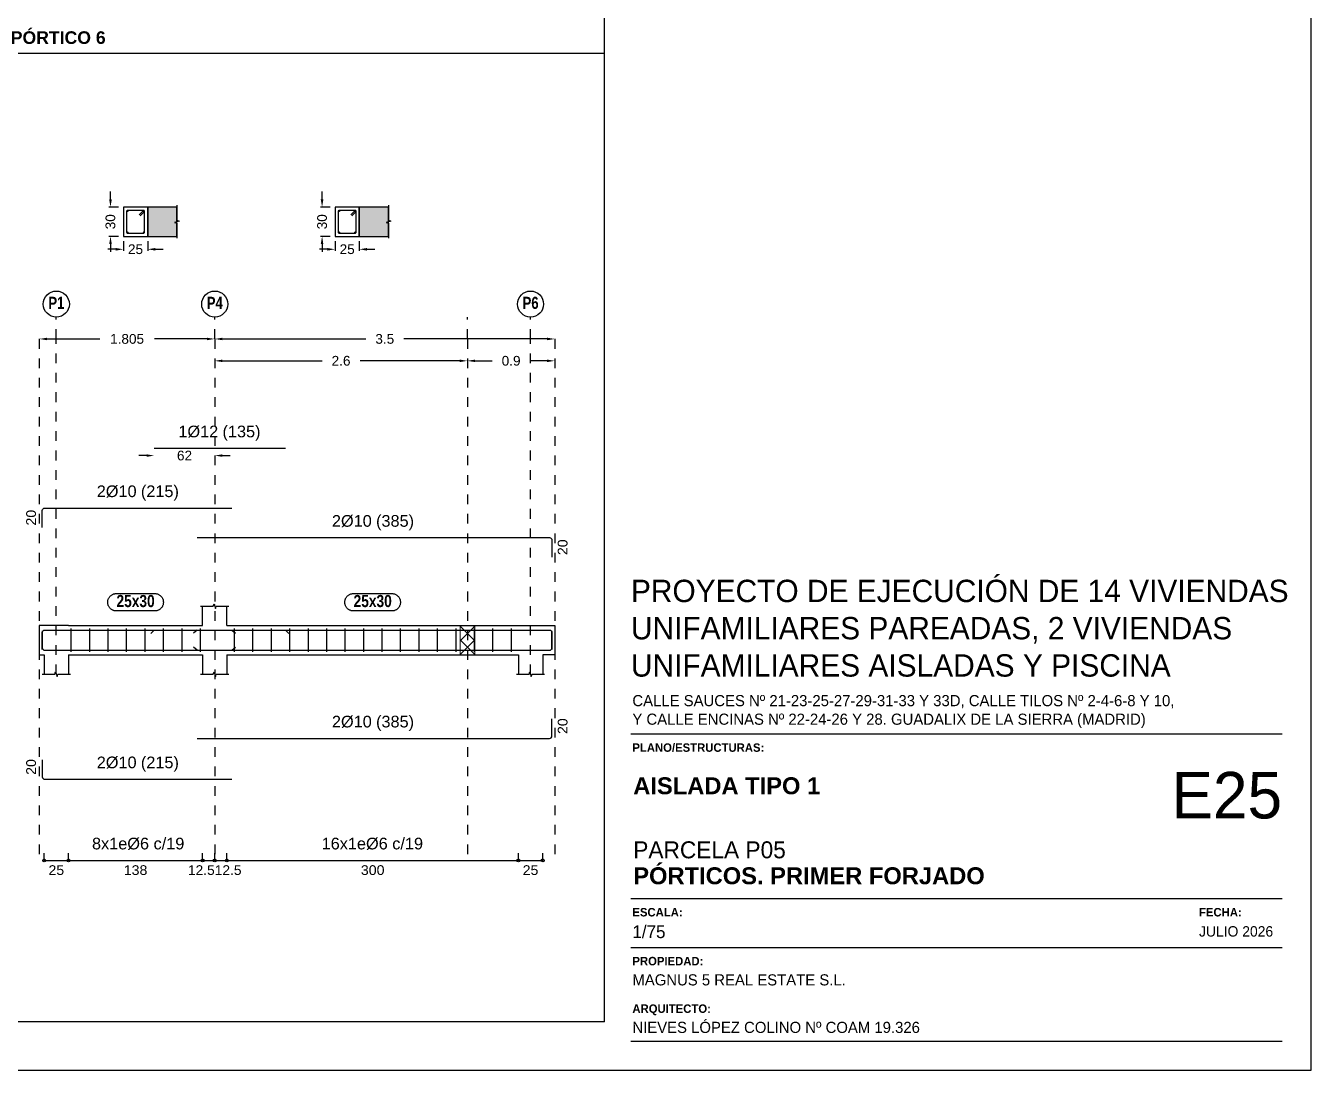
# Model space of a CAD drawing. Extents: x 2455 to 9764, y -806 to 181.
# Drawn here: x 4904.23 to 4917.46, y -500.15 to -489.4 of the extents above; entities that cross this region are included whole.
import ezdxf
from ezdxf.enums import TextEntityAlignment as Align

# ---------------------------------------------------------------- set-up
doc = ezdxf.new("R2010")
doc.units = 0
doc.header["$LTSCALE"] = 0.2
doc.header["$MEASUREMENT"] = 0
doc.linetypes.add('CYPE_RAYAPUNTO', pattern=[0.4125, 0.2025, -0.105, 0, -0.105])
doc.linetypes.add('PUNTOS2', pattern=[0.125, 0, -0.125])
doc.layers.add('01_cartela', color=6, linetype='CONTINUOUS', plot=False)
for name, color, linetype in [('01_cotas', 4, 'CONTINUOUS'), ('01_parcela', 7, 'CONTINUOUS'), ('01_primera', 5, 'CONTINUOUS'), ('01_texto cartela', 4, 'CONTINUOUS'), ('ALZ_CONT_NUDOS', 5, 'CONTINUOUS'), ('ALZ_CONT_VIG_HORMIGON', 5, 'CONTINUOUS'), ('ALZ_COT_COT_LIN_APOYOS', 120, 'CYPE_RAYAPUNTO'), ('ALZ_REF_REF_REFERENCIA', 3, 'CONTINUOUS'), ('ALZ_REF_TEXTO_REF_NOMBRE', 3, 'CONTINUOUS'), ('ARM_LONGITUDINAL_Ø10', 4, 'CONTINUOUS'), ('ARM_LONGITUDINAL_Ø12', 4, 'CONTINUOUS'), ('ARM_TRANSVERSAL_Ø6', 4, 'CONTINUOUS'), ('SEC_CONT_FORJADOS_SECCION', 8, 'CONTINUOUS'), ('SEC_CONT_VIG_HORMIGON_SECCION', 2, 'CONTINUOUS'), ('UNI_CORTANTES', 3, 'CONTINUOUS')]:
    doc.layers.add(name, color=color, linetype=linetype)
doc.layers.add('VIG_CARAS', color=5, linetype='CONTINUOUS', lineweight=9)
doc.styles.add('BERNARDO', font='GOTHICB.TTF')
doc.styles.add('Century Gothic', font='', dxfattribs={"height": 2})
doc.styles.add('Century Gothic_3', font='', dxfattribs={"height": 4.5})
doc.styles.add('Century Gothic_5', font='', dxfattribs={"height": 2.5})
doc.styles.add('Century Gothic_6', font='', dxfattribs={"height": 11})
doc.styles.add('CYPETXT_0.15', font='arial.ttf', dxfattribs={"height": 0.1})
doc.styles.add('Estilo1', font='swissel.ttf')
doc.styles.add('NIEVES2', font='sanss___.ttf')
doc.styles.add('NIEVES3', font='swisseb.ttf')
doc.styles.add('ROMANS', font='romans')
doc.styles.get('Century Gothic').set_extended_font_data('Century Gothic')
doc.styles.get('Century Gothic_3').set_extended_font_data('Century Gothic')
doc.styles.get('Century Gothic_5').set_extended_font_data('Century Gothic')
doc.styles.get('Century Gothic_6').set_extended_font_data('Century Gothic')
doc.dimstyles.new('DECIMAL-50', dxfattribs={"dimtxt": 0.08, "dimasz": 0.15, "dimexe": 0.05, "dimexo": 0.05, "dimgap": 0.09, "dimtad": 0, "dimzin": 0, "dimdsep": 46, "dimtxsty": 'ROMANS', "dimblk": 'DOTSMALL', "dimcen": 0.09, "dimclrt": 7, "dimadec": 0, "dimazin": 0, "dimtfac": 1.38, "dimtix": 1, "dimtofl": 0, "dimtmove": 2, "dimatfit": 3, "dimldrblk": 'OBLIQUE', "dimfxl": 1, "dimtolj": 1, "dimtzin": 0, "dimarcsym": 0})

# ---------------------------------------------------------------- blocks, each defined once
blk = doc.blocks.new('*D629')
at = {"layer": '01_cotas', "color": 0, "lineweight": -2, "transparency": 16777216}
for p, q in [((4905.153, -491.7), (4905.073, -491.7)), ((4905.563, -491.7), (4905.643, -491.7))]:
    blk.add_line(p, q, dxfattribs=at)
at = {"layer": '01_cotas', "color": 0, "linetype": 'PUNTOS2', "lineweight": -2, "transparency": 16777216}
for p, q in [((4905.233, -491.617), (4905.233, -491.75)), ((4905.483, -491.617), (4905.483, -491.75))]:
    blk.add_line(p, q, dxfattribs=at)
at = {"layer": '01_cotas', "color": 0, "transparency": 16777216}
for points in [[(4905.153, -491.687), (4905.153, -491.714), (4905.233, -491.7)], [(4905.563, -491.687), (4905.563, -491.714), (4905.483, -491.7)]]:
    blk.add_solid(points, dxfattribs=at)
at = {"layer": '01_cotas', "color": 5, "transparency": 16777216, "insert": (4905.358, -491.7), "char_height": 0.1, "attachment_point": 5, "style": 'Estilo1'}
blk.add_mtext('\\A1;25', dxfattribs=at)
blk = doc.blocks.new('*D630')
at = {"layer": '01_cotas', "color": 0, "lineweight": -2, "transparency": 16777216}
for p, q in [((4905.1, -491.187), (4905.1, -491.107)), ((4905.1, -491.647), (4905.1, -491.727))]:
    blk.add_line(p, q, dxfattribs=at)
at = {"layer": '01_cotas', "color": 0, "linetype": 'PUNTOS2', "lineweight": -2, "transparency": 16777216}
for p, q in [((4905.183, -491.267), (4905.05, -491.267)), ((4905.183, -491.567), (4905.05, -491.567))]:
    blk.add_line(p, q, dxfattribs=at)
at = {"layer": '01_cotas', "color": 0, "transparency": 16777216}
for points in [[(4905.087, -491.187), (4905.114, -491.187), (4905.1, -491.267)], [(4905.087, -491.647), (4905.114, -491.647), (4905.1, -491.567)]]:
    blk.add_solid(points, dxfattribs=at)
at = {"layer": '01_cotas', "color": 5, "transparency": 16777216, "insert": (4905.1, -491.417), "char_height": 0.1, "attachment_point": 5, "rotation": 90, "style": 'Estilo1'}
blk.add_mtext('\\A1;30', dxfattribs=at)
blk = doc.blocks.new('*D631')
at = {"layer": '01_cotas', "color": 0, "lineweight": -2, "transparency": 16777216}
for p, q in [((4907.331, -491.7), (4907.251, -491.7)), ((4907.741, -491.7), (4907.821, -491.7))]:
    blk.add_line(p, q, dxfattribs=at)
at = {"layer": '01_cotas', "color": 0, "linetype": 'PUNTOS2', "lineweight": -2, "transparency": 16777216}
for p, q in [((4907.411, -491.617), (4907.411, -491.75)), ((4907.661, -491.617), (4907.661, -491.75))]:
    blk.add_line(p, q, dxfattribs=at)
at = {"layer": '01_cotas', "color": 0, "transparency": 16777216}
for points in [[(4907.331, -491.687), (4907.331, -491.714), (4907.411, -491.7)], [(4907.741, -491.687), (4907.741, -491.714), (4907.661, -491.7)]]:
    blk.add_solid(points, dxfattribs=at)
at = {"layer": '01_cotas', "color": 5, "transparency": 16777216, "insert": (4907.536, -491.7), "char_height": 0.1, "attachment_point": 5, "style": 'Estilo1'}
blk.add_mtext('\\A1;25', dxfattribs=at)
blk = doc.blocks.new('*D632')
at = {"layer": '01_cotas', "color": 0, "lineweight": -2, "transparency": 16777216}
for p, q in [((4907.278, -491.187), (4907.278, -491.107)), ((4907.278, -491.647), (4907.278, -491.727))]:
    blk.add_line(p, q, dxfattribs=at)
at = {"layer": '01_cotas', "color": 0, "linetype": 'PUNTOS2', "lineweight": -2, "transparency": 16777216}
for p, q in [((4907.361, -491.267), (4907.228, -491.267)), ((4907.361, -491.567), (4907.228, -491.567))]:
    blk.add_line(p, q, dxfattribs=at)
at = {"layer": '01_cotas', "color": 0, "transparency": 16777216}
for points in [[(4907.264, -491.187), (4907.291, -491.187), (4907.278, -491.267)], [(4907.264, -491.647), (4907.291, -491.647), (4907.278, -491.567)]]:
    blk.add_solid(points, dxfattribs=at)
at = {"layer": '01_cotas', "color": 5, "transparency": 16777216, "insert": (4907.278, -491.417), "char_height": 0.1, "attachment_point": 5, "rotation": 90, "style": 'Estilo1'}
blk.add_mtext('\\A1;30', dxfattribs=at)
blk = doc.blocks.new('*D633')
at = {"layer": '01_cotas', "color": 0, "lineweight": -2, "transparency": 16777216}
for p, q in [((4906.253, -492.848), (4907.277, -492.848)), ((4908.693, -492.848), (4907.669, -492.848))]:
    blk.add_line(p, q, dxfattribs=at)
at = {"layer": '01_cotas', "color": 0, "transparency": 16777216}
for points in [[(4906.253, -492.835), (4906.253, -492.861), (4906.173, -492.848)], [(4908.693, -492.835), (4908.693, -492.861), (4908.773, -492.848)]]:
    blk.add_solid(points, dxfattribs=at)
at = {"layer": '01_cotas', "color": 5, "transparency": 16777216, "insert": (4907.473, -492.848), "char_height": 0.1, "attachment_point": 5, "style": 'Estilo1'}
blk.add_mtext('\\A1;2.6', dxfattribs=at)
blk = doc.blocks.new('*D634')
at = {"layer": '01_cotas', "color": 0, "lineweight": -2, "transparency": 16777216}
for p, q in [((4908.853, -492.848), (4909.028, -492.848)), ((4909.593, -492.848), (4909.418, -492.848))]:
    blk.add_line(p, q, dxfattribs=at)
at = {"layer": '01_cotas', "color": 0, "transparency": 16777216}
for points in [[(4908.853, -492.835), (4908.853, -492.861), (4908.773, -492.848)], [(4909.593, -492.835), (4909.593, -492.861), (4909.673, -492.848)]]:
    blk.add_solid(points, dxfattribs=at)
at = {"layer": '01_cotas', "color": 5, "transparency": 16777216, "insert": (4909.223, -492.848), "char_height": 0.1, "attachment_point": 5, "style": 'Estilo1'}
blk.add_mtext('\\A1;0.9', dxfattribs=at)
blk = doc.blocks.new('*D635')
at = {"layer": '01_cotas', "color": 0, "lineweight": -2, "transparency": 16777216}
for p, q in [((4904.448, -492.623), (4904.989, -492.623)), ((4906.093, -492.623), (4905.552, -492.623))]:
    blk.add_line(p, q, dxfattribs=at)
at = {"layer": '01_cotas', "color": 0, "transparency": 16777216}
for points in [[(4904.448, -492.61), (4904.448, -492.636), (4904.368, -492.623)], [(4906.093, -492.61), (4906.093, -492.636), (4906.173, -492.623)]]:
    blk.add_solid(points, dxfattribs=at)
at = {"layer": '01_cotas', "color": 5, "transparency": 16777216, "insert": (4905.271, -492.623), "char_height": 0.1, "attachment_point": 5, "style": 'Estilo1'}
blk.add_mtext('\\A1;1.805', dxfattribs=at)
blk = doc.blocks.new('*D636')
at = {"layer": '01_cotas', "color": 0, "lineweight": -2, "transparency": 16777216}
for p, q in [((4906.253, -492.623), (4907.728, -492.623)), ((4909.593, -492.623), (4908.118, -492.623))]:
    blk.add_line(p, q, dxfattribs=at)
at = {"layer": '01_cotas', "color": 0, "transparency": 16777216}
for points in [[(4906.253, -492.61), (4906.253, -492.636), (4906.173, -492.623)], [(4909.593, -492.61), (4909.593, -492.636), (4909.673, -492.623)]]:
    blk.add_solid(points, dxfattribs=at)
at = {"layer": '01_cotas', "color": 5, "transparency": 16777216, "insert": (4907.923, -492.623), "char_height": 0.1, "attachment_point": 5, "style": 'Estilo1'}
blk.add_mtext('\\A1;3.5', dxfattribs=at)
blk = doc.blocks.new('*D637')
at = {"layer": '01_cotas', "color": 0, "lineweight": -2, "transparency": 16777216}
for p, q in [((4905.471, -493.823), (4905.391, -493.823)), ((4906.253, -493.823), (4906.333, -493.823))]:
    blk.add_line(p, q, dxfattribs=at)
at = {"layer": '01_cotas', "color": 0, "transparency": 16777216}
for points in [[(4905.471, -493.81), (4905.471, -493.836), (4905.551, -493.823)], [(4906.253, -493.81), (4906.253, -493.836), (4906.173, -493.823)]]:
    blk.add_solid(points, dxfattribs=at)
at = {"layer": '01_cotas', "color": 5, "transparency": 16777216, "insert": (4905.862, -493.823), "char_height": 0.1, "attachment_point": 5, "style": 'Estilo1'}
blk.add_mtext('\\A1;62', dxfattribs=at)

msp = doc.modelspace()

# ---------------------------------------------------------------- hatches: boundary and pattern name
at = {"layer": 'SEC_CONT_FORJADOS_SECCION', "true_color": 0xdad7d3}
for points in [[(4905.783, -491.267), (4905.483, -491.267), (4905.483, -491.567), (4905.783, -491.567)], [(4907.961, -491.267), (4907.661, -491.267), (4907.661, -491.567), (4907.961, -491.567)]]:
    msp.add_hatch(color=254, dxfattribs=at).paths.add_polyline_path(points)

# ---------------------------------------------------------------- linework, layer by layer
at = {"layer": '01_cartela', "color": 3}
msp.add_lwpolyline([(4886.819, -478.613), (4886.819, -500.148), (4917.457, -500.148), (4917.457, -478.613)], close=True, dxfattribs=at)
at = {"layer": '01_parcela', "color": 7, "ltscale": 2.5}
for q in [(4910.183, -479.113), (4887.32, -499.648)]:
    msp.add_line((4910.183, -499.648), q, dxfattribs=at)
at = {"layer": '01_primera', "ltscale": 2.5}
msp.add_line((4887.318, -489.683), (4910.183, -489.683), dxfattribs=at)
at = {"layer": '01_texto cartela', "color": 5}
for p, q in [((4910.456, -496.687), (4917.157, -496.687)), ((4910.456, -498.381), (4917.157, -498.381)), ((4910.456, -498.884), (4917.157, -498.884)), ((4910.456, -499.848), (4917.157, -499.848))]:
    msp.add_line(p, q, dxfattribs=at)
at = {"layer": 'ALZ_CONT_NUDOS'}
for p, q in [((4906.048, -495.572), (4906.048, -495.372)), ((4906.298, -495.572), (4906.298, -495.372)), ((4904.418, -495.872), (4904.418, -496.072)), ((4904.668, -495.872), (4904.668, -496.072)), ((4906.048, -495.872), (4906.048, -496.072)), ((4906.298, -495.872), (4906.298, -496.072)), ((4909.298, -495.872), (4909.298, -496.072)), ((4909.548, -495.872), (4909.548, -496.072))]:
    msp.add_line(p, q, dxfattribs=at)
at = {"layer": 'ALZ_CONT_NUDOS', "lineweight": 0}
for p, q in [((4908.698, -495.587), (4908.713, -495.572)), ((4908.848, -495.587), (4908.833, -495.572)), ((4908.698, -495.729), (4908.848, -495.579)), ((4908.848, -495.729), (4908.698, -495.579)), ((4908.698, -495.87), (4908.848, -495.72)), ((4908.848, -495.87), (4908.698, -495.72)), ((4908.709, -495.872), (4908.698, -495.862)), ((4908.838, -495.872), (4908.848, -495.862))]:
    msp.add_line(p, q, dxfattribs=at)
at = {"layer": 'ALZ_CONT_NUDOS'}
for points in [[(4906.028, -495.372), (4906.158, -495.372), (4906.166, -495.347), (4906.181, -495.397), (4906.188, -495.372), (4906.318, -495.372)], [(4904.668, -495.572), (4904.418, -495.572), (4904.368, -495.572), (4904.368, -495.872), (4904.418, -495.872)], [(4909.298, -495.572), (4909.548, -495.572), (4909.673, -495.572), (4909.673, -495.872), (4909.548, -495.872)], [(4904.398, -496.072), (4904.528, -496.072), (4904.536, -496.047), (4904.551, -496.097), (4904.558, -496.072), (4904.688, -496.072)], [(4906.028, -496.072), (4906.158, -496.072), (4906.166, -496.047), (4906.181, -496.097), (4906.188, -496.072), (4906.318, -496.072)], [(4909.278, -496.072), (4909.408, -496.072), (4909.416, -496.047), (4909.431, -496.097), (4909.438, -496.072), (4909.568, -496.072)]]:
    msp.add_lwpolyline(points, dxfattribs=at)
at = {"layer": 'ALZ_CONT_NUDOS', "lineweight": 0}
msp.add_lwpolyline([(4908.698, -495.572), (4908.698, -495.872), (4908.848, -495.872), (4908.848, -495.572), (4908.698, -495.572)], close=True, dxfattribs=at)
at = {"layer": 'ALZ_CONT_VIG_HORMIGON'}
for p, q in [((4904.668, -495.572), (4906.048, -495.572)), ((4906.298, -495.572), (4908.773, -495.572)), ((4908.773, -495.572), (4909.298, -495.572)), ((4904.668, -495.872), (4906.048, -495.872)), ((4906.298, -495.872), (4908.773, -495.872)), ((4908.773, -495.872), (4909.298, -495.872))]:
    msp.add_line(p, q, dxfattribs=at)
at = {"layer": 'ALZ_COT_COT_LIN_APOYOS'}
for p, q in [((4904.543, -492.623), (4904.543, -492.398)), ((4906.173, -492.623), (4906.173, -492.398)), ((4908.773, -492.623), (4908.773, -492.398)), ((4909.423, -492.623), (4909.423, -492.398)), ((4904.368, -492.623), (4904.368, -497.988)), ((4904.543, -496.072), (4904.543, -492.623)), ((4906.173, -492.623), (4906.173, -497.988)), ((4906.173, -492.623), (4906.173, -497.988)), ((4908.773, -492.623), (4908.773, -497.988)), ((4909.423, -496.072), (4909.423, -492.623)), ((4909.673, -492.623), (4909.673, -497.988)), ((4909.673, -492.623), (4909.673, -497.988))]:
    msp.add_line(p, q, dxfattribs=at)
at = {"layer": 'ALZ_REF_REF_REFERENCIA'}
for centre in [(4904.543, -492.264), (4906.173, -492.264), (4909.423, -492.264)]:
    msp.add_circle(centre, 0.134, dxfattribs=at)
at = {"layer": 'ALZ_REF_TEXTO_REF_NOMBRE', "color": 5}
for points in [[(4905.555, -495.242), (4905.561, -495.242), (4905.567, -495.243), (4905.573, -495.244), (4905.578, -495.245), (4905.584, -495.247), (4905.59, -495.249), (4905.595, -495.252), (4905.601, -495.255), (4905.606, -495.258), (4905.61, -495.261), (4905.615, -495.265), (4905.619, -495.269), (4905.623, -495.274), (4905.627, -495.279), (4905.631, -495.284), (4905.634, -495.289), (4905.636, -495.294), (4905.639, -495.3), (4905.641, -495.305), (4905.642, -495.311), (4905.643, -495.317), (4905.644, -495.323), (4905.645, -495.329), (4905.645, -495.335), (4905.644, -495.341), (4905.643, -495.347), (4905.642, -495.353), (4905.641, -495.359), (4905.639, -495.364), (4905.636, -495.37), (4905.634, -495.375), (4905.631, -495.38), (4905.627, -495.385), (4905.623, -495.39), (4905.619, -495.395), (4905.615, -495.399), (4905.61, -495.403), (4905.606, -495.406), (4905.601, -495.409), (4905.595, -495.412), (4905.59, -495.415), (4905.584, -495.417), (4905.578, -495.419), (4905.573, -495.42), (4905.567, -495.421), (4905.561, -495.422), (4905.555, -495.422), (4905.162, -495.422), (4905.156, -495.422), (4905.15, -495.421), (4905.144, -495.42), (4905.138, -495.419), (4905.132, -495.417), (4905.127, -495.415), (4905.121, -495.412), (4905.116, -495.409), (4905.111, -495.406), (4905.106, -495.403), (4905.101, -495.399), (4905.097, -495.395), (4905.093, -495.39), (4905.089, -495.385), (4905.086, -495.38), (4905.083, -495.375), (4905.08, -495.37), (4905.078, -495.364), (4905.076, -495.359), (4905.074, -495.353), (4905.073, -495.347), (4905.072, -495.341), (4905.072, -495.335), (4905.072, -495.329), (4905.072, -495.323), (4905.073, -495.317), (4905.074, -495.311), (4905.076, -495.305), (4905.078, -495.3), (4905.08, -495.294), (4905.083, -495.289), (4905.086, -495.284), (4905.089, -495.279), (4905.093, -495.274), (4905.097, -495.269), (4905.101, -495.265), (4905.106, -495.261), (4905.111, -495.258), (4905.116, -495.255), (4905.121, -495.252), (4905.127, -495.249), (4905.132, -495.247), (4905.138, -495.245), (4905.144, -495.244), (4905.15, -495.243), (4905.156, -495.242), (4905.162, -495.242), (4905.555, -495.242)], [(4907.995, -495.242), (4908.001, -495.242), (4908.007, -495.243), (4908.013, -495.244), (4908.018, -495.245), (4908.024, -495.247), (4908.03, -495.249), (4908.035, -495.252), (4908.041, -495.255), (4908.046, -495.258), (4908.05, -495.261), (4908.055, -495.265), (4908.059, -495.269), (4908.063, -495.274), (4908.067, -495.279), (4908.071, -495.284), (4908.074, -495.289), (4908.076, -495.294), (4908.079, -495.3), (4908.081, -495.305), (4908.082, -495.311), (4908.083, -495.317), (4908.084, -495.323), (4908.085, -495.329), (4908.085, -495.335), (4908.084, -495.341), (4908.083, -495.347), (4908.082, -495.353), (4908.081, -495.359), (4908.079, -495.364), (4908.076, -495.37), (4908.074, -495.375), (4908.071, -495.38), (4908.067, -495.385), (4908.063, -495.39), (4908.059, -495.395), (4908.055, -495.399), (4908.05, -495.403), (4908.046, -495.406), (4908.041, -495.409), (4908.035, -495.412), (4908.03, -495.415), (4908.024, -495.417), (4908.018, -495.419), (4908.013, -495.42), (4908.007, -495.421), (4908.001, -495.422), (4907.995, -495.422), (4907.602, -495.422), (4907.596, -495.422), (4907.59, -495.421), (4907.584, -495.42), (4907.578, -495.419), (4907.572, -495.417), (4907.567, -495.415), (4907.561, -495.412), (4907.556, -495.409), (4907.551, -495.406), (4907.546, -495.403), (4907.541, -495.399), (4907.537, -495.395), (4907.533, -495.39), (4907.529, -495.385), (4907.526, -495.38), (4907.523, -495.375), (4907.52, -495.37), (4907.518, -495.364), (4907.516, -495.359), (4907.514, -495.353), (4907.513, -495.347), (4907.512, -495.341), (4907.512, -495.335), (4907.512, -495.329), (4907.512, -495.323), (4907.513, -495.317), (4907.514, -495.311), (4907.516, -495.305), (4907.518, -495.3), (4907.52, -495.294), (4907.523, -495.289), (4907.526, -495.284), (4907.529, -495.279), (4907.533, -495.274), (4907.537, -495.269), (4907.541, -495.265), (4907.546, -495.261), (4907.551, -495.258), (4907.556, -495.255), (4907.561, -495.252), (4907.567, -495.249), (4907.572, -495.247), (4907.578, -495.245), (4907.584, -495.244), (4907.59, -495.243), (4907.596, -495.242), (4907.602, -495.242), (4907.995, -495.242)]]:
    msp.add_lwpolyline(points, close=True, dxfattribs=at)
at = {"layer": 'ARM_LONGITUDINAL_Ø10'}
for p, q in [((4905.993, -495.618), (4905.956, -495.651)), ((4906.348, -495.618), (4906.387, -495.65)), ((4905.993, -495.826), (4905.956, -495.793)), ((4906.348, -495.826), (4906.387, -495.794))]:
    msp.add_line(p, q, dxfattribs=at)
for points in [[(4904.398, -494.563), (4904.398, -494.388), (4904.4, -494.379), (4904.406, -494.37), (4904.414, -494.365), (4904.423, -494.363), (4906.348, -494.363)], [(4905.993, -494.667), (4909.618, -494.667), (4909.628, -494.669), (4909.636, -494.675), (4909.641, -494.683), (4909.643, -494.692), (4909.643, -494.867)], [(4904.398, -495.818), (4904.398, -495.643), (4904.4, -495.633), (4904.406, -495.625), (4904.414, -495.62), (4904.423, -495.618), (4906.348, -495.618)], [(4904.398, -495.626), (4904.398, -495.801), (4904.4, -495.811), (4904.406, -495.819), (4904.414, -495.824), (4904.423, -495.826), (4906.348, -495.826)], [(4905.993, -495.618), (4909.618, -495.618), (4909.628, -495.62), (4909.636, -495.625), (4909.641, -495.633), (4909.643, -495.643), (4909.643, -495.818)], [(4905.993, -495.826), (4909.618, -495.826), (4909.628, -495.824), (4909.636, -495.819), (4909.641, -495.811), (4909.643, -495.801), (4909.643, -495.626)], [(4905.993, -496.733), (4909.618, -496.733), (4909.628, -496.731), (4909.636, -496.726), (4909.641, -496.718), (4909.643, -496.708), (4909.643, -496.533)], [(4904.398, -496.953), (4904.398, -497.128), (4904.4, -497.138), (4904.406, -497.146), (4904.414, -497.151), (4904.423, -497.153), (4906.348, -497.153)]]:
    msp.add_lwpolyline(points, dxfattribs=at)
for centre in [(4905.274, -491.308), (4905.442, -491.308), (4907.452, -491.308), (4907.62, -491.308), (4905.274, -491.526), (4905.442, -491.526), (4907.452, -491.526), (4907.62, -491.526)]:
    msp.add_circle(centre, 0.005, dxfattribs=at)
at = {"layer": 'ARM_LONGITUDINAL_Ø12'}
for p, q in [((4905.551, -495.618), (4905.515, -495.653)), ((4906.901, -495.618), (4906.936, -495.653))]:
    msp.add_line(p, q, dxfattribs=at)
for points in [[(4905.551, -493.748), (4906.901, -493.748)], [(4905.551, -495.618), (4906.901, -495.618)]]:
    msp.add_lwpolyline(points, dxfattribs=at)
at = {"layer": 'ARM_TRANSVERSAL_Ø6'}
for p, q in [((4904.693, -495.602), (4904.693, -495.842)), ((4904.883, -495.602), (4904.883, -495.842)), ((4905.073, -495.602), (4905.073, -495.842)), ((4905.263, -495.602), (4905.263, -495.842)), ((4905.453, -495.602), (4905.453, -495.842)), ((4905.643, -495.602), (4905.643, -495.842)), ((4905.833, -495.602), (4905.833, -495.842)), ((4906.023, -495.602), (4906.023, -495.842)), ((4906.373, -495.602), (4906.373, -495.842)), ((4906.563, -495.602), (4906.563, -495.842)), ((4906.753, -495.602), (4906.753, -495.842)), ((4906.943, -495.602), (4906.943, -495.842)), ((4907.133, -495.602), (4907.133, -495.842)), ((4907.323, -495.602), (4907.323, -495.842)), ((4907.513, -495.602), (4907.513, -495.842)), ((4907.703, -495.602), (4907.703, -495.842)), ((4907.893, -495.602), (4907.893, -495.842)), ((4908.083, -495.602), (4908.083, -495.842)), ((4908.273, -495.602), (4908.273, -495.842)), ((4908.463, -495.602), (4908.463, -495.842)), ((4908.653, -495.602), (4908.653, -495.842)), ((4908.843, -495.602), (4908.843, -495.842)), ((4909.033, -495.602), (4909.033, -495.842)), ((4909.223, -495.602), (4909.223, -495.842))]:
    msp.add_line(p, q, dxfattribs=at)
for points in [[(4905.405, -491.356), (4905.448, -491.314), (4905.449, -491.313), (4905.45, -491.311), (4905.45, -491.31), (4905.45, -491.308), (4905.45, -491.307), (4905.45, -491.305), (4905.449, -491.304), (4905.448, -491.303), (4905.447, -491.302), (4905.445, -491.301), (4905.444, -491.3), (4905.442, -491.3), (4905.274, -491.3), (4905.271, -491.301), (4905.269, -491.303), (4905.267, -491.305), (4905.266, -491.308), (4905.266, -491.526), (4905.267, -491.529), (4905.269, -491.532), (4905.271, -491.534), (4905.274, -491.534), (4905.442, -491.534), (4905.445, -491.534), (4905.448, -491.532), (4905.45, -491.529), (4905.45, -491.526), (4905.45, -491.308), (4905.45, -491.307), (4905.45, -491.305), (4905.449, -491.304), (4905.448, -491.303), (4905.447, -491.302), (4905.445, -491.301), (4905.444, -491.3), (4905.442, -491.3), (4905.441, -491.3), (4905.439, -491.301), (4905.438, -491.302), (4905.437, -491.303), (4905.394, -491.345)], [(4907.583, -491.356), (4907.625, -491.314), (4907.626, -491.313), (4907.627, -491.311), (4907.628, -491.31), (4907.628, -491.308), (4907.628, -491.307), (4907.627, -491.305), (4907.626, -491.304), (4907.625, -491.303), (4907.624, -491.302), (4907.623, -491.301), (4907.621, -491.3), (4907.62, -491.3), (4907.452, -491.3), (4907.449, -491.301), (4907.446, -491.303), (4907.444, -491.305), (4907.444, -491.308), (4907.444, -491.526), (4907.444, -491.529), (4907.446, -491.532), (4907.449, -491.534), (4907.452, -491.534), (4907.62, -491.534), (4907.623, -491.534), (4907.625, -491.532), (4907.627, -491.529), (4907.628, -491.526), (4907.628, -491.308), (4907.628, -491.307), (4907.627, -491.305), (4907.626, -491.304), (4907.625, -491.303), (4907.624, -491.302), (4907.623, -491.301), (4907.621, -491.3), (4907.62, -491.3), (4907.618, -491.3), (4907.617, -491.301), (4907.615, -491.302), (4907.614, -491.303), (4907.572, -491.345)]]:
    msp.add_lwpolyline(points, dxfattribs=at)
at = {"layer": 'SEC_CONT_FORJADOS_SECCION', "color": 254, "true_color": 0xdad7d3}
for points in [[(4905.783, -491.267), (4905.483, -491.267), (4905.483, -491.567), (4905.783, -491.567)], [(4907.961, -491.267), (4907.661, -491.267), (4907.661, -491.567), (4907.961, -491.567)]]:
    msp.add_lwpolyline(points, close=True, dxfattribs=at)
at = {"layer": 'SEC_CONT_FORJADOS_SECCION'}
for points in [[(4905.783, -491.267), (4905.483, -491.267), (4905.483, -491.567), (4905.783, -491.567)], [(4905.783, -491.247), (4905.783, -491.402), (4905.808, -491.41), (4905.758, -491.425), (4905.783, -491.432), (4905.783, -491.587)], [(4907.961, -491.267), (4907.661, -491.267), (4907.661, -491.567), (4907.961, -491.567)], [(4907.961, -491.247), (4907.961, -491.402), (4907.986, -491.41), (4907.936, -491.425), (4907.961, -491.432), (4907.961, -491.587)]]:
    msp.add_lwpolyline(points, dxfattribs=at)
at = {"layer": 'SEC_CONT_VIG_HORMIGON_SECCION'}
for points in [[(4905.483, -491.267), (4905.233, -491.267), (4905.233, -491.567), (4905.483, -491.567), (4905.483, -491.267)], [(4907.661, -491.267), (4907.411, -491.267), (4907.411, -491.567), (4907.661, -491.567), (4907.661, -491.267)]]:
    msp.add_lwpolyline(points, close=True, dxfattribs=at)
at = {"layer": 'UNI_CORTANTES', "color": 2}
for p, q in [((4904.418, -497.988), (4904.418, -497.913)), ((4904.668, -497.988), (4904.668, -497.913)), ((4906.048, -497.988), (4906.048, -497.913)), ((4906.173, -497.988), (4906.173, -497.913)), ((4906.298, -497.988), (4906.298, -497.913)), ((4909.298, -497.988), (4909.298, -497.913))]:
    msp.add_line(p, q, dxfattribs=at)
for points in [[(4904.418, -497.988), (4904.668, -497.988), (4904.668, -497.913)], [(4904.668, -497.988), (4906.048, -497.988), (4906.048, -497.913)], [(4906.048, -497.988), (4906.173, -497.988), (4906.173, -497.913)], [(4906.173, -497.988), (4906.298, -497.988), (4906.298, -497.913)], [(4906.298, -497.988), (4909.298, -497.988), (4909.298, -497.913)], [(4909.298, -497.988), (4909.548, -497.988), (4909.548, -497.913)]]:
    msp.add_lwpolyline(points, dxfattribs=at)
for centre in [(4904.418, -497.988), (4904.668, -497.988), (4904.668, -497.988), (4906.048, -497.988), (4906.048, -497.988), (4906.173, -497.988), (4906.173, -497.988), (4906.298, -497.988), (4906.298, -497.988), (4909.298, -497.988), (4909.298, -497.988), (4909.548, -497.988)]:
    msp.add_circle(centre, 0.015, dxfattribs=at)

# ---------------------------------------------------------------- texts
at = {"layer": '01_texto cartela', "color": 7, "style": 'NIEVES3'}
msp.add_text('PÓRTICO 6', height=0.1297, dxfattribs=at).set_placement((4904.074, -489.587))
at = {"layer": '01_texto cartela', "color": 5}
for s, insert, char_height, width, attachment_point, style in [('\\PPROYECTO DE EJECUCIÓN DE 14 VIVIENDAS UNIFAMILIARES PAREADAS, 2 VIVIENDAS UNIFAMILIARES AISLADAS Y PISCINA', (4910.456, -494.717), 0.23, 6.82217, 1, 'Century Gothic_3'), ('CALLE SAUCES Nº 21-23-25-27-29-31-33 Y 33D, CALLE TILOS Nº 2-4-6-8 Y 10, \\PY CALLE ENCINAS Nº 22-24-26 Y 28. GUADALIX DE LA SIERRA (MADRID)', (4910.471, -496.287), 0.11455, 9.24681, 1, 'Century Gothic'), ('{\\fCentury Gothic|b1|i0|c0|p34;PLANO/ESTRUCTURAS: }', (4910.471, -496.784), 0.08701, 2.11715, 1, 'Century Gothic'), ('\\pt2.3273;\\PPARCELA P05', (4910.48, -497.969), 0.17455, 7.00908, 7, 'Century Gothic_5'), ('\\pt2.3273;PÓRTICOS. PRIMER FORJADO', (4910.48, -498.236), 0.17455, 7.00908, 7, 'NIEVES3'), ('{\\fCentury Gothic|b1|i0|c0|p34;ESCALA: }', (4910.471, -498.478), 0.08701, 2.11715, 1, 'Century Gothic'), ('{\\fCentury Gothic|b1|i0|c0|p34;FECHA: }', (4916.302, -498.478), 0.08701, 2.11715, 1, 'Century Gothic'), ('1/75', (4910.471, -498.657), 0.1309, 2.11715, 1, 'Century Gothic'), ('JULIO 2026', (4916.302, -498.665), 0.1069, 3.50438, 1, 'Century Gothic'), ('{\\fCentury Gothic|b1|i0|c0|p34;PROPIEDAD:}', (4910.471, -498.981), 0.08701, 0.83709, 1, 'Century Gothic'), ('MAGNUS 5 REAL ESTATE S.L.', (4910.471, -499.16), 0.11455, 4.88231, 1, 'Century Gothic'), ('{\\fCentury Gothic|b1|i0|c0|p34;ARQUITECTO:}', (4910.471, -499.47), 0.08701, 0.83709, 1, 'Century Gothic'), ('NIEVES LÓPEZ COLINO Nº COAM 19.326', (4910.471, -499.649), 0.11455, 3.65153, 1, 'Century Gothic')]:
    msp.add_mtext(s, dxfattribs=dict(at, insert=insert, char_height=char_height, width=width, attachment_point=attachment_point, style=style))
at = {"layer": '01_texto cartela', "color": 1}
for s, insert, char_height, width, attachment_point, style in [('AISLADA TIPO 1 ', (4910.48, -497.31), 0.17455, 7.00908, 7, 'NIEVES3'), ('E25', (4917.157, -497.078), 0.4786, 1.04985, 3, 'Century Gothic_6')]:
    msp.add_mtext(s, dxfattribs=dict(at, insert=insert, char_height=char_height, width=width, attachment_point=attachment_point, style=style))
at = {"layer": 'ALZ_REF_TEXTO_REF_NOMBRE', "color": 5, "style": 'BERNARDO'}
for s, width, p, p2 in [('P1', 0.846434, (4904.461, -492.314), (4904.626, -492.314)), ('P4', 0.846434, (4906.091, -492.314), (4906.256, -492.314)), ('P6', 0.846434, (4909.341, -492.314), (4909.506, -492.314)), ('25x30', 0.806421, (4905.162, -495.382), (4905.555, -495.382)), ('25x30', 0.806421, (4907.602, -495.382), (4907.995, -495.382))]:
    msp.add_text(s, height=0.125, dxfattribs=dict(at, width=width)).set_placement(p, p2, align=Align.FIT)
at = {"layer": 'UNI_CORTANTES', "color": 4, "style": 'CYPETXT_0.15', "width": 1.042546}
for p, p2 in [((4904.333, -494.543), (4904.333, -494.381)), ((4909.803, -494.847), (4909.803, -494.685)), ((4909.803, -496.688), (4909.803, -496.526)), ((4904.333, -497.108), (4904.333, -496.946))]:
    msp.add_text('20', height=0.1, rotation=90, dxfattribs=at).set_placement(p, p2, align=Align.FIT)
at = {"layer": 'UNI_CORTANTES', "color": 2, "style": 'CYPETXT_0.15'}
for s, width, p, p2 in [('25', 1.042546, (4904.462, -498.138), (4904.624, -498.138)), ('138', 1.042546, (4905.237, -498.138), (4905.48, -498.138)), ('12.5', 1.015093, (4905.897, -498.138), (4906.173, -498.138)), ('12.5', 1.015093, (4906.173, -498.138), (4906.449, -498.138)), ('300', 1.042546, (4907.677, -498.138), (4907.92, -498.138)), ('25', 1.042546, (4909.342, -498.138), (4909.504, -498.138))]:
    msp.add_text(s, height=0.1, dxfattribs=dict(at, width=width)).set_placement(p, p2, align=Align.FIT)
at = {"layer": 'VIG_CARAS', "color": 5, "style": 'NIEVES2'}
for s, p in [('1%%c12', (4905.799, -493.671)), ('(135)', (4906.253, -493.671)), ('2%%c10', (4904.959, -494.286)), ('(215)', (4905.413, -494.286)), ('2%%c10', (4907.379, -494.591)), ('(385)', (4907.833, -494.591)), ('2%%c10', (4907.379, -496.656)), ('(385)', (4907.833, -496.656)), ('2%%c10', (4904.959, -497.076)), ('(215)', (4905.413, -497.076))]:
    msp.add_text(s, height=0.12, dxfattribs=at).set_placement(p, align=Align.BOTTOM_LEFT)
at = {"layer": 'VIG_CARAS', "color": 4, "style": 'NIEVES2'}
for s, p in [('8x1e%%c6 c/19', (4904.91, -497.911)), ('16x1e%%c6 c/19', (4907.273, -497.911))]:
    msp.add_text(s, height=0.12, dxfattribs=at).set_placement(p, align=Align.BOTTOM_LEFT)

# ---------------------------------------------------------------- dimensions: what is measured, and where the dimension line sits
at = {"layer": '01_cotas', "color": 2}
for p1, p2, distance, text, picture, middle in [((4905.233, -491.567), (4905.233, -491.267), 0.133, '30', '*D630', (4905.1, -491.417)), ((4907.411, -491.567), (4907.411, -491.267), 0.133, '30', '*D632', (4907.278, -491.417)), ((4905.233, -491.567), (4905.483, -491.567), -0.133, '25', '*D629', (4905.358, -491.7)), ((4907.411, -491.567), (4907.661, -491.567), -0.133, '25', '*D631', (4907.536, -491.7)), ((4906.173, -492.623), (4904.368, -492.623), 0, '1.805', '*D635', (4905.271, -492.623)), ((4909.673, -492.623), (4906.173, -492.623), 0, '3.5', '*D636', (4907.923, -492.623)), ((4908.773, -492.848), (4906.173, -492.848), 0, '2.6', '*D633', (4907.473, -492.848)), ((4909.673, -492.848), (4908.773, -492.848), 0, '0.9', '*D634', (4909.223, -492.848)), ((4905.551, -493.823), (4906.173, -493.823), 0, '62', '*D637', (4905.862, -493.823))]:
    dim = msp.add_aligned_dim(p1=p1, p2=p2, distance=distance, text=text, dimstyle='DECIMAL-50', override={"dimtxt": 0.1, "dimasz": 0.08, "dimtxsty": 'Estilo1', "dimsah": 1, "dimclrt": 5, "dimfxl": 0.09, "dimarcsym": 2}, dxfattribs=at)
    dim.commit()
    dim.dimension.update_dxf_attribs({"geometry": picture, "text_midpoint": middle})

doc.saveas('drawing.dxf')
